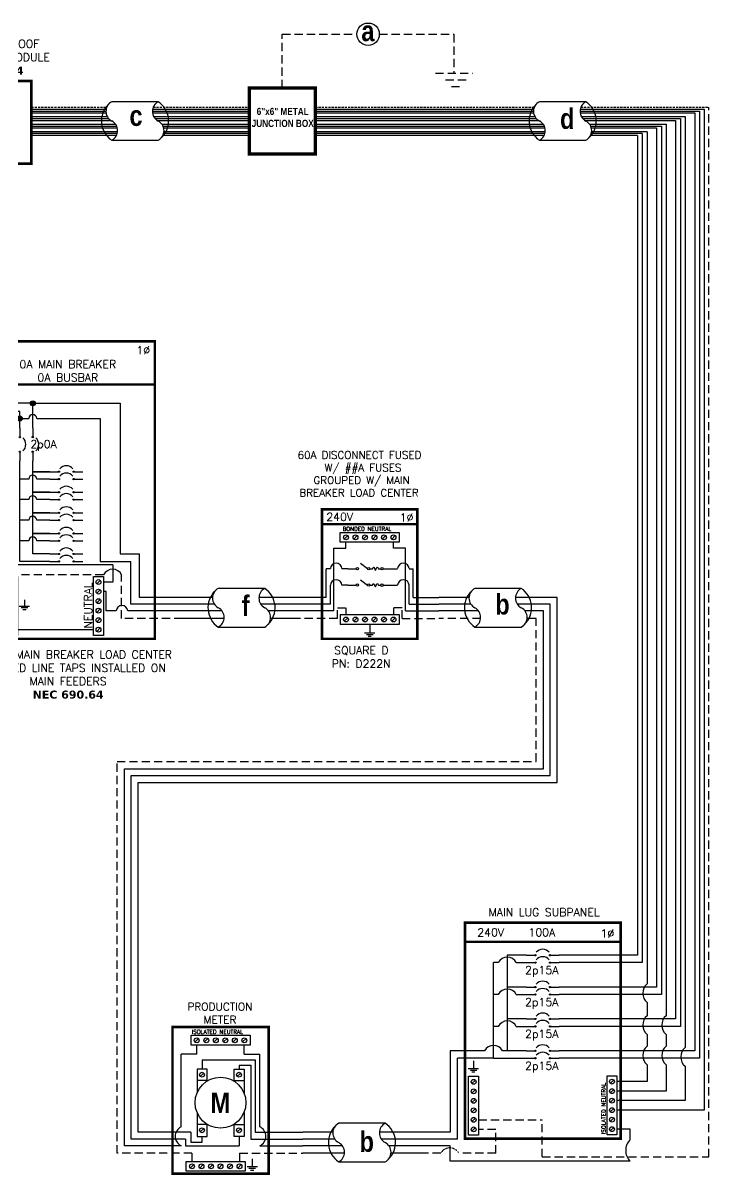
# Model space of a CAD drawing. Header units: feet. Extents: x 13742 to 14339, y 16036 to 16620.
# Drawn here: x 14025 to 14339, y 16094 to 16620 of the extents above; entities that cross this region are included whole.
import ezdxf

# ---------------------------------------------------------------- set-up
doc = ezdxf.new("R2010")
doc.units = ezdxf.units.FT
doc.header["$MEASUREMENT"] = 0
doc.linetypes.add('HIDDEN', pattern=[0.375, 0.25, -0.125])
for name, color, linetype in [('ONE LINE BLOCKS', 7, 'Continuous'), ('TABLES', 7, 'Continuous'), ('TEXT', 7, 'Continuous'), ('Z - TITLEBLOCK TXT', 7, 'Continuous')]:
    doc.layers.add(name, color=color, linetype=linetype)
doc.styles.add('ONE LINE TXT', font='techb___.ttf')
doc.styles.get("Standard").update_dxf_attribs({"font": 'simplex.shx'})

# ---------------------------------------------------------------- blocks, each defined once
blk = doc.blocks.new('M_MAIN DISCO')
at = {"color": 253, "linetype": 'Continuous'}
for p, q in [((-47.96, 3.45), (-47.96, 32.21)), ((-47.96, 32.21), (-42.47, 32.21)), ((-42.47, 32.21), (-42.47, 34.82)), ((-20.72, 32.21), (-20.72, 34.82)), ((-15.23, 32.21), (-20.72, 32.21)), ((-15.23, 3.45), (-15.23, 32.21)), ((-47.96, 3.45), (-63.19, 3.45)), ((-15.23, 3.45), (0, 3.45))]:
    blk.add_line(p, q, dxfattribs=at)
at = {"color": 7, "linetype": 'Continuous'}
for p, q in [((-51.46, 9.66), (-51.46, 22.77)), ((-49.6, 22.77), (-51.46, 22.77)), ((-41.69, 22.77), (-44.32, 22.77)), ((-21.5, 22.77), (-18.87, 22.77)), ((-13.59, 22.77), (-11.73, 22.77)), ((-11.73, 9.66), (-11.73, 22.77)), ((-51.46, 9.66), (-63.19, 9.66)), ((-11.73, 9.66), (0, 9.66))]:
    blk.add_line(p, q, dxfattribs=at)
at = {"color": 1, "linetype": 'Continuous'}
for p, q in [((-31.53, 22.77), (-30.29, 22.77)), ((-27.74, 22.77), (-26.5, 22.77)), ((-31.53, 15.24), (-30.29, 15.24)), ((-27.74, 15.24), (-26.5, 15.24))]:
    blk.add_line(p, q, dxfattribs=at)
at = {"color": 10, "linetype": 'Continuous'}
for p, q in [((-49.6, 6.49), (-49.6, 15.24)), ((-41.69, 15.24), (-44.32, 15.24)), ((-21.5, 15.24), (-18.87, 15.24)), ((-13.59, 6.49), (-13.59, 15.24)), ((-49.6, 6.49), (-63.19, 6.49)), ((-13.59, 6.49), (0, 6.49))]:
    blk.add_line(p, q, dxfattribs=at)
at = {"color": 7, "linetype": 'Continuous'}
for centre in [(-46.96, 22.62), (-16.23, 22.62)]:
    blk.add_arc(centre, 2.64, 3.2819, 176.7181, dxfattribs=at)
at = {"color": 10, "linetype": 'Continuous'}
for centre in [(-46.96, 15.08), (-16.23, 15.08)]:
    blk.add_arc(centre, 2.64, 3.2819, 176.7181, dxfattribs=at)
at = {"color": 1, "linetype": 'Continuous'}
for points in [[(-30.29, 22.77), (-29.92, 23.53), (-29.02, 22.01), (-28.19, 23.53), (-27.74, 22.77)], [(-30.29, 15.24), (-29.92, 16), (-29.02, 14.47), (-28.19, 16), (-27.74, 15.24)]]:
    blk.add_spline(points, degree=3, dxfattribs=at)
at = {"layer": 'ONE LINE BLOCKS', "lineweight": 50}
blk.add_line((-53.41, 43.1), (-9.8, 43.1), dxfattribs=at)
at = {"layer": 'ONE LINE BLOCKS', "lineweight": 50, "const_width": 1.19}
blk.add_lwpolyline([(-53.41, -9.3), (-53.41, 49.88), (-9.8, 49.88), (-9.8, -9.3)], close=True, dxfattribs=at)
at = {"layer": 'TEXT', "color": 92, "linetype": 'HIDDEN', "ltscale": 15}
for p, q in [((-46.38, 0), (-63.19, 0)), ((-46.38, 0), (-46.38, 4.94)), ((-46.38, 4.94), (-42.47, 4.94)), ((-42.47, 4.94), (-42.47, 1.8)), ((-16.81, 4.94), (-20.72, 4.94)), ((-20.72, 4.94), (-20.72, 1.8)), ((-16.81, 0), (-16.81, 4.94)), ((-16.81, 0), (0, 0))]:
    blk.add_line(p, q, dxfattribs=at)
at = {"layer": 'TEXT', "color": 92, "linetype": 'Continuous', "flags": 128}
for points in [[(-31.59, -3.07), (-31.6, -6.57)], [(-33.94, -6.57), (-29.25, -6.57)], [(-30.07, -7.44), (-33.13, -7.44)], [(-30.88, -8.3), (-32.31, -8.3)]]:
    blk.add_lwpolyline(points, dxfattribs=at)
at = {"layer": 'Z - TITLEBLOCK TXT', "color": 1, "linetype": 'Continuous'}
for p, q in [((-45.07, 34.82), (-45.07, 39.36)), ((-45.07, 39.36), (-18.12, 39.36)), ((-18.12, 39.36), (-18.12, 34.82)), ((-18.12, 34.82), (-45.07, 34.82)), ((-41.69, 22.77), (-37.77, 22.77)), ((-35.88, 25.22), (-32.61, 22.78)), ((-25.42, 22.77), (-21.5, 22.77)), ((-35.88, 17.69), (-32.61, 15.24)), ((-41.69, 15.24), (-37.77, 15.24)), ((-25.42, 15.23), (-21.5, 15.23)), ((-45.07, 1.8), (-18.12, 1.8)), ((-45.07, 1.8), (-45.07, -2.74)), ((-18.12, 1.8), (-18.12, -2.74)), ((-18.12, -2.74), (-45.07, -2.74))]:
    blk.add_line(p, q, dxfattribs=at)
at = {"layer": 'Z - TITLEBLOCK TXT', "color": 4, "linetype": 'Continuous'}
for p, q in [((-41.69, 37.87), (-43.26, 36.3)), ((-37.34, 37.87), (-38.91, 36.3)), ((-32.98, 37.87), (-34.56, 36.3)), ((-28.63, 37.87), (-30.21, 36.3)), ((-24.28, 37.87), (-25.86, 36.3)), ((-19.93, 37.87), (-21.51, 36.3)), ((-41.69, 0.32), (-43.26, -1.26)), ((-37.34, 0.32), (-38.91, -1.26)), ((-32.98, 0.32), (-34.56, -1.26)), ((-28.63, 0.32), (-30.21, -1.26)), ((-24.28, 0.32), (-25.86, -1.26)), ((-19.93, 0.32), (-21.51, -1.26))]:
    blk.add_line(p, q, dxfattribs=at)
for centre in [(-42.47, 37.09), (-38.12, 37.09), (-33.77, 37.09), (-29.42, 37.09), (-25.07, 37.09), (-20.72, 37.09), (-42.47, -0.47), (-38.12, -0.47), (-33.77, -0.47), (-29.42, -0.47), (-25.07, -0.47), (-20.72, -0.47)]:
    blk.add_circle(centre, 1.11, dxfattribs=at)
at = {"layer": 'Z - TITLEBLOCK TXT', "color": 1, "linetype": 'Continuous'}
for centre in [(-37.23, 22.77), (-32.07, 22.77), (-25.96, 22.77), (-37.23, 15.24), (-32.07, 15.24), (-25.96, 15.23)]:
    blk.add_circle(centre, 0.541, dxfattribs=at)
at = {"layer": 'TABLES', "color": 4, "linetype": 'Continuous'}
blk.add_text('BONDED NEUTRAL', height=1.8743, dxfattribs=at).set_placement((-43.99, 40.01))
at = {"layer": 'TEXT', "color": 1}
for s, width, gutter_width, heights, insert, char_height, attachment_point in [('\\A1;\\pi4.1167;60A DISCONNECT FUSED \\P\\pi16.454;W/ ##A FUSES\\P\\pi11.355;GROUPED W/ MAIN \\P\\pi4.9392;BREAKER LOAD CENTER', 71.8931, 92.23, [24.13], (-68.68, 76.43), 3.4544, 1), ('240V', 0.1481, 0.75, [0], (-45.35, 46.44), 3.658, 5), ('1∅', 0.1481, 0.75, [0], (-14.78, 46.14), 3.658, 5), ('\\A1;\\pi3.6942,t21.982;SQUARE D\\P\\pi2.5621,t20.85;PN: D222N', 35.0816, 28.88, [13.54], (-51.57, -12.71), 3.6576, 1)]:
    blk.add_mtext_dynamic_manual_height_columns(s, width=width, gutter_width=gutter_width, heights=heights, dxfattribs=dict(at, insert=insert, char_height=char_height, attachment_point=attachment_point))
blk = doc.blocks.new('*U3')
at = {"color": 7, "linetype": 'Continuous'}
for p, q in [((6.669, 2.433), (2.905, 2.433)), ((2.435, 1.711), (0, 1.711)), ((9.575, 1.711), (6.199, 1.711)), ((2.905, -0.69), (6.669, -0.69))]:
    blk.add_line(p, q, dxfattribs=at)
at = {"color": 10, "linetype": 'Continuous'}
for p, q in [((2.591, 1.149), (0, 1.149)), ((9.575, 1.149), (6.355, 1.149))]:
    blk.add_line(p, q, dxfattribs=at)
at = {"color": 253, "linetype": 'Continuous'}
for p, q in [((3.208, 0.611), (0, 0.611)), ((9.575, 0.611), (6.972, 0.611))]:
    blk.add_line(p, q, dxfattribs=at)
at = {"color": 7, "linetype": 'Continuous'}
for centre, start, end in [((3.942, 0.872), 133.97324, 236.42648), ((5.633, 0.872), 313.97324, 56.42648)]:
    blk.add_arc(centre, 1.874, start, end, dxfattribs=at)
at = {"layer": 'TEXT', "color": 92, "linetype": 'HIDDEN', "ltscale": 15}
for p, q in [((3.373, 0), (0, 0)), ((9.575, 0), (7.137, 0))]:
    blk.add_line(p, q, dxfattribs=at)
at = {"layer": 'Z - TITLEBLOCK TXT', "linetype": 'Continuous'}
for centre, start, end in [((3.315, 1.653), 117.66392, 242.33608), ((7.078, 1.653), 117.66392, 242.33608), ((2.496, 0.091), 297.66392, 62.33608), ((6.26, 0.091), 297.66392, 62.33608)]:
    blk.add_arc(centre, 0.882, start, end, dxfattribs=at)
blk = doc.blocks.new('*U9')
at = {"layer": 'ONE LINE BLOCKS', "linetype": 'Continuous'}
h = blk.add_hatch(color=1, dxfattribs=at)
h.dxf.hatch_style = 1
edge = h.paths.add_edge_path()
edge.add_arc((52.27, 90.51), 0.291, 0, 360)
h = blk.add_hatch(color=1, dxfattribs=at)
h.dxf.hatch_style = 1
edge = h.paths.add_edge_path()
edge.add_arc((58.94, 90.51), 0.291, 0, 360)
h = blk.add_hatch(color=1, dxfattribs=at)
h.dxf.hatch_style = 1
edge = h.paths.add_edge_path()
edge.add_arc((52.27, 87.13), 0.291, 0, 360)
h = blk.add_hatch(color=1, dxfattribs=at)
h.dxf.hatch_style = 1
edge = h.paths.add_edge_path()
edge.add_arc((58.94, 87.13), 0.291, 0, 360)
h = blk.add_hatch(color=1, dxfattribs=at)
h.dxf.hatch_style = 1
edge = h.paths.add_edge_path()
edge.add_arc((52.27, 75.95), 0.291, 0, 360)
h = blk.add_hatch(color=1, dxfattribs=at)
h.dxf.hatch_style = 1
edge = h.paths.add_edge_path()
edge.add_arc((58.94, 75.95), 0.291, 0, 360)
h = blk.add_hatch(color=1, dxfattribs=at)
h.dxf.hatch_style = 1
edge = h.paths.add_edge_path()
edge.add_arc((52.27, 72.57), 0.291, 0, 360)
h = blk.add_hatch(color=1, dxfattribs=at)
h.dxf.hatch_style = 1
edge = h.paths.add_edge_path()
edge.add_arc((58.94, 72.57), 0.291, 0, 360)
h = blk.add_hatch(color=1, dxfattribs=at)
h.dxf.hatch_style = 1
edge = h.paths.add_edge_path()
edge.add_arc((52.27, 61.39), 0.291, 0, 360)
h = blk.add_hatch(color=1, dxfattribs=at)
h.dxf.hatch_style = 1
edge = h.paths.add_edge_path()
edge.add_arc((52.27, 58.01), 0.291, 0, 360)
h = blk.add_hatch(color=1, dxfattribs=at)
h.dxf.hatch_style = 1
edge = h.paths.add_edge_path()
edge.add_arc((58.94, 61.39), 0.291, 0, 360)
h = blk.add_hatch(color=1, dxfattribs=at)
h.dxf.hatch_style = 1
edge = h.paths.add_edge_path()
edge.add_arc((58.94, 58.01), 0.291, 0, 360)
h = blk.add_hatch(color=1, dxfattribs=at)
h.dxf.hatch_style = 1
edge = h.paths.add_edge_path()
edge.add_arc((52.27, 46.83), 0.291, 0, 360)
h = blk.add_hatch(color=1, dxfattribs=at)
h.dxf.hatch_style = 1
edge = h.paths.add_edge_path()
edge.add_arc((52.27, 43.45), 0.291, 0, 360)
h = blk.add_hatch(color=1, dxfattribs=at)
h.dxf.hatch_style = 1
edge = h.paths.add_edge_path()
edge.add_arc((58.94, 46.83), 0.291, 0, 360)
h = blk.add_hatch(color=1, dxfattribs=at)
h.dxf.hatch_style = 1
edge = h.paths.add_edge_path()
edge.add_arc((58.94, 43.45), 0.291, 0, 360)
at = {"color": 7, "linetype": 'Continuous'}
for p, q in [((98.95, 105.41), (98.95, 90.51)), ((107.65, 105.41), (107.65, 75.95)), ((116.35, 105.41), (116.35, 61.39)), ((125.05, 105.41), (125.05, 46.83)), ((48.07, 90.51), (39.41, 90.51)), ((39.41, 90.51), (39.41, 75.95)), ((98.95, 90.51), (63.14, 90.51)), ((48.07, 75.95), (39.41, 75.95)), ((39.41, 75.95), (39.41, 61.39)), ((107.65, 75.95), (63.14, 75.95)), ((48.07, 61.39), (39.41, 61.39)), ((39.41, 61.39), (39.41, 46.83)), ((116.35, 61.39), (63.14, 61.39)), ((29, 46.83), (13.32, 46.83)), ((13.32, 46.83), (13.32, 9.66)), ((48.07, 46.83), (37.24, 46.83)), ((125.05, 46.83), (63.14, 46.83)), ((13.32, 9.66), (0, 9.66))]:
    blk.add_line(p, q, dxfattribs=at)
at = {"color": 10, "linetype": 'Continuous'}
for p, q in [((101.12, 105.41), (101.12, 87.13)), ((109.82, 105.41), (109.82, 72.57)), ((118.52, 105.41), (118.52, 58.01)), ((127.22, 105.41), (127.22, 43.45)), ((33.12, 72.57), (33.12, 87.13)), ((35.29, 87.13), (33.12, 87.13)), ((43.53, 87.13), (48.07, 87.13)), ((101.12, 87.13), (63.14, 87.13)), ((33.12, 58.01), (33.12, 72.57)), ((35.29, 72.57), (33.12, 72.57)), ((43.53, 72.57), (48.07, 72.57)), ((109.82, 72.57), (63.14, 72.57)), ((33.12, 43.45), (33.12, 58.01)), ((35.29, 58.01), (33.12, 58.01)), ((43.53, 58.01), (48.07, 58.01)), ((118.52, 58.01), (63.14, 58.01)), ((33.12, 43.45), (16.61, 43.45)), ((16.61, 6.49), (16.61, 43.45)), ((33.12, 43.45), (48.07, 43.45)), ((127.22, 43.45), (63.14, 43.45)), ((16.61, 6.49), (0, 6.49))]:
    blk.add_line(p, q, dxfattribs=at)
at = {"color": 253, "linetype": 'Continuous'}
for p, q in [((103.3, 105.41), (103.3, 77.44)), ((112, 105.41), (112, 62.88)), ((120.7, 105.41), (120.7, 48.32)), ((129.4, 105.41), (129.4, 19.72)), ((103.3, 68.88), (103.3, 62.88)), ((103.3, 54.32), (103.3, 48.99)), ((112, 54.32), (112, 48.99)), ((103.3, 40.44), (103.3, 32.77)), ((112, 40.44), (112, 28.42)), ((120.7, 39.76), (120.7, 24.07)), ((103.3, 32.77), (89.53, 32.77)), ((112, 28.42), (89.53, 28.42)), ((120.7, 24.07), (89.53, 24.07)), ((129.4, 19.72), (89.53, 19.72)), ((95.54, 11.02), (89.53, 11.02)), ((95.54, 6.2), (95.54, 11.02)), ((13.32, 3.45), (0, 3.45)), ((13.32, -3.56), (13.32, 3.45)), ((95.54, -3.56), (13.32, -3.56))]:
    blk.add_line(p, q, dxfattribs=at)
at = {"color": 10, "linetype": 'Continuous'}
for centre in [(39.41, 84.97), (39.41, 70.41), (39.41, 55.85)]:
    blk.add_arc(centre, 4.65, 27.6639, 152.3361, dxfattribs=at)
at = {"color": 253, "linetype": 'Continuous'}
for centre, radius, start, end in [((106.88, 73.16), 5.58, 129.9215, 230.0785), ((106.88, 58.6), 5.58, 129.9215, 230.0785), ((115.58, 58.6), 5.58, 129.9215, 230.0785), ((106.88, 44.71), 5.58, 129.9215, 230.0785), ((115.58, 44.71), 5.58, 129.9215, 230.0785), ((124.28, 44.04), 5.58, 129.9215, 230.0785), ((100.4, 1.32), 6.89, 134.9307, 225.0693)]:
    blk.add_arc(centre, radius, start, end, dxfattribs=at)
at = {"color": 7, "linetype": 'Continuous'}
blk.add_arc((33.12, 44.67), 4.65, 27.6639, 152.3361, dxfattribs=at)
at = {"layer": 'ONE LINE BLOCKS', "lineweight": 50}
blk.add_line((20.02, 96.71), (91.19, 96.71), dxfattribs=at)
at = {"layer": 'ONE LINE BLOCKS', "lineweight": 50, "const_width": 1.19}
blk.add_lwpolyline([(20.02, 6.67), (20.02, 105.41), (91.19, 105.41), (91.19, 6.67)], close=True, dxfattribs=at)
at = {"layer": 'TEXT', "color": 92, "linetype": 'HIDDEN', "ltscale": 15}
for p, q in [((131.57, -1.65), (131.57, 105.41)), ((26.29, 15.3), (55.38, 15.3)), ((34.13, 10.94), (26.29, 10.94)), ((34.13, 0), (34.13, 10.94)), ((55.38, -1.65), (55.38, 15.3)), ((9.01, 0), (0, 0)), ((34.13, 0), (17.25, 0)), ((55.38, -1.65), (131.57, -1.65))]:
    blk.add_line(p, q, dxfattribs=at)
at = {"layer": 'TEXT', "color": 92, "linetype": 'HIDDEN', "flags": 128}
for points in [[(23.92, 42.29), (23.92, 38.79)], [(21.58, 38.79), (26.26, 38.79)], [(25.45, 37.92), (22.39, 37.92)], [(24.64, 37.05), (23.2, 37.05)]]:
    blk.add_lwpolyline(points, dxfattribs=at)
at = {"layer": 'TEXT', "color": 92, "linetype": 'HIDDEN', "ltscale": 0.3}
blk.add_arc((13.13, -2.16), 4.65, 27.6639, 152.3361, dxfattribs=at)
at = {"layer": 'Z - TITLEBLOCK TXT', "color": 1, "linetype": 'Continuous'}
for p, q in [((21.75, 8.35), (21.75, 35.29)), ((21.75, 35.29), (26.29, 35.29)), ((26.29, 35.29), (26.29, 8.35)), ((84.99, 8.42), (84.99, 35.37)), ((84.99, 35.37), (89.53, 35.37)), ((89.53, 35.37), (89.53, 8.42)), ((26.29, 8.35), (21.75, 8.35)), ((89.53, 8.42), (84.99, 8.42))]:
    blk.add_line(p, q, dxfattribs=at)
at = {"layer": 'Z - TITLEBLOCK TXT', "color": 4, "linetype": 'Continuous'}
for p, q in [((24.81, 33.48), (23.24, 31.91)), ((88.04, 33.56), (86.47, 31.98)), ((24.81, 29.13), (23.24, 27.56)), ((88.04, 29.2), (86.47, 27.63)), ((24.81, 24.78), (23.24, 23.21)), ((88.04, 24.85), (86.47, 23.28)), ((24.81, 20.43), (23.24, 18.86)), ((24.81, 16.08), (23.24, 14.51)), ((88.04, 20.5), (86.47, 18.93)), ((88.04, 16.15), (86.47, 14.58)), ((24.81, 11.73), (23.24, 10.16)), ((88.04, 11.8), (86.47, 10.23))]:
    blk.add_line(p, q, dxfattribs=at)
at = {"layer": 'Z - TITLEBLOCK TXT', "color": 1, "linetype": 'Continuous', "flags": 128}
for points in [[(48.07, 90.51), (52.27, 90.51)], [(48.07, 90.51), (52.27, 90.51)], [(58.94, 90.51), (63.14, 90.51)], [(48.07, 87.13), (52.27, 87.13)], [(48.07, 87.13), (52.27, 87.13)], [(58.94, 87.13), (63.14, 87.13)], [(48.07, 75.95), (52.27, 75.95)], [(48.07, 75.95), (52.27, 75.95)], [(58.94, 75.95), (63.14, 75.95)], [(48.07, 72.57), (52.27, 72.57)], [(48.07, 72.57), (52.27, 72.57)], [(58.94, 72.57), (63.14, 72.57)], [(48.07, 61.39), (52.27, 61.39)], [(48.07, 61.39), (52.27, 61.39)], [(48.07, 58.01), (52.27, 58.01)], [(48.07, 58.01), (52.27, 58.01)], [(58.94, 61.39), (63.14, 61.39)], [(58.94, 58.01), (63.14, 58.01)], [(48.07, 46.83), (52.27, 46.83)], [(48.07, 46.83), (52.27, 46.83)], [(48.07, 43.45), (52.27, 43.45)], [(48.07, 43.45), (52.27, 43.45)], [(58.94, 46.83), (63.14, 46.83)], [(58.94, 43.45), (63.14, 43.45)]]:
    blk.add_lwpolyline(points, dxfattribs=at)
at = {"layer": 'Z - TITLEBLOCK TXT', "color": 1, "linetype": 'Continuous'}
for centre in [(52.27, 90.51), (58.94, 90.51), (52.27, 87.13), (58.94, 87.13), (52.27, 75.95), (58.94, 75.95), (52.27, 72.57), (58.94, 72.57), (52.27, 61.39), (52.27, 58.01), (58.94, 61.39), (58.94, 58.01), (52.27, 46.83), (52.27, 43.45), (58.94, 46.83), (58.94, 43.45)]:
    blk.add_circle(centre, 0.291, dxfattribs=at)
at = {"layer": 'Z - TITLEBLOCK TXT', "color": 4, "linetype": 'Continuous'}
for centre in [(24.02, 32.7), (87.26, 32.77), (24.02, 28.35), (87.26, 28.42), (24.02, 24), (87.26, 24.07), (24.02, 19.65), (24.02, 15.3), (87.26, 19.72), (87.26, 15.37), (24.02, 10.94), (87.26, 11.02)]:
    blk.add_circle(centre, 1.11, dxfattribs=at)
at = {"layer": 'Z - TITLEBLOCK TXT', "color": 1, "linetype": 'Continuous'}
for centre in [(55.6, 89.31), (55.6, 85.93), (55.6, 74.75), (55.6, 71.37), (55.6, 60.19), (55.6, 56.81), (55.6, 45.63), (55.6, 42.25)]:
    blk.add_arc(centre, 3.93, 40.3392, 139.6608, dxfattribs=at)
at = {"layer": 'TABLES', "color": 1, "linetype": 'Continuous'}
for p in [(47.57, 81.89), (47.54, 67.29), (47.57, 52.77), (47.57, 38.21)]:
    blk.add_text('2p15A', height=3.658, dxfattribs=at).set_placement(p)
at = {"layer": 'TABLES', "color": 4, "linetype": 'Continuous'}
blk.add_text('ISOLATED NEUTRAL', height=1.8743, rotation=90, dxfattribs=at).set_placement((84.33, 8.78))
at = {"layer": 'TEXT', "color": 1, "attachment_point": 5}
for s, width, gutter_width, insert, char_height in [('MAIN LUG SUBPANEL ', 62.3984, 7.17, (56.24, 110.15), 3.6576), ('240V', 0.1481, 0.75, (31.81, 100.96), 3.658), ('100A', 0.1481, 0.75, (55.19, 100.96), 3.658), ('1∅', 0.1481, 0.75, (85.17, 100.45), 3.658)]:
    blk.add_mtext_dynamic_manual_height_columns(s, width=width, gutter_width=gutter_width, heights=[0], dxfattribs=dict(at, insert=insert, char_height=char_height))
blk = doc.blocks.new('*U8')
at = {"layer": 'ONE LINE BLOCKS', "linetype": 'Continuous'}
h = blk.add_hatch(color=254, dxfattribs=at)
h.dxf.hatch_style = 1
edge = h.paths.add_edge_path()
edge.add_arc((-68.38, 98.34), 1.11, 0, 360)
h = blk.add_hatch(color=254, dxfattribs=at)
h.dxf.hatch_style = 1
edge = h.paths.add_edge_path()
edge.add_arc((-74.3, 91.39), 1.11, 0, 360)
h = blk.add_hatch(color=1, dxfattribs=at)
h.dxf.hatch_style = 1
edge = h.paths.add_edge_path()
edge.add_arc((-74.3, 82.89), 0.291, 0, 360)
h = blk.add_hatch(color=1, dxfattribs=at)
h.dxf.hatch_style = 1
edge = h.paths.add_edge_path()
edge.add_arc((-68.38, 82.89), 0.291, 0, 360)
h = blk.add_hatch(color=1, dxfattribs=at)
h.dxf.hatch_style = 1
edge = h.paths.add_edge_path()
edge.add_arc((-74.3, 76.21), 0.291, 0, 360)
h = blk.add_hatch(color=1, dxfattribs=at)
h.dxf.hatch_style = 1
edge = h.paths.add_edge_path()
edge.add_arc((-68.38, 76.21), 0.291, 0, 360)
h = blk.add_hatch(color=1, dxfattribs=at)
h.dxf.hatch_style = 1
edge = h.paths.add_edge_path()
edge.add_arc((-56.39, 67.09), 0.291, 0, 360)
h = blk.add_hatch(color=1, dxfattribs=at)
h.dxf.hatch_style = 1
edge = h.paths.add_edge_path()
edge.add_arc((-56.39, 63.72), 0.291, 0, 360)
h = blk.add_hatch(color=1, dxfattribs=at)
h.dxf.hatch_style = 1
edge = h.paths.add_edge_path()
edge.add_arc((-49.72, 67.09), 0.291, 0, 360)
h = blk.add_hatch(color=1, dxfattribs=at)
h.dxf.hatch_style = 1
edge = h.paths.add_edge_path()
edge.add_arc((-49.72, 63.72), 0.291, 0, 360)
h = blk.add_hatch(color=1, dxfattribs=at)
h.dxf.hatch_style = 1
edge = h.paths.add_edge_path()
edge.add_arc((-56.39, 57.69), 0.291, 0, 360)
h = blk.add_hatch(color=1, dxfattribs=at)
h.dxf.hatch_style = 1
edge = h.paths.add_edge_path()
edge.add_arc((-49.72, 57.69), 0.291, 0, 360)
h = blk.add_hatch(color=1, dxfattribs=at)
h.dxf.hatch_style = 1
edge = h.paths.add_edge_path()
edge.add_arc((-56.39, 54.31), 0.291, 0, 360)
h = blk.add_hatch(color=1, dxfattribs=at)
h.dxf.hatch_style = 1
edge = h.paths.add_edge_path()
edge.add_arc((-49.72, 54.31), 0.291, 0, 360)
h = blk.add_hatch(color=1, dxfattribs=at)
h.dxf.hatch_style = 1
edge = h.paths.add_edge_path()
edge.add_arc((-56.39, 48.29), 0.291, 0, 360)
h = blk.add_hatch(color=1, dxfattribs=at)
h.dxf.hatch_style = 1
edge = h.paths.add_edge_path()
edge.add_arc((-49.72, 48.29), 0.291, 0, 360)
h = blk.add_hatch(color=1, dxfattribs=at)
h.dxf.hatch_style = 1
edge = h.paths.add_edge_path()
edge.add_arc((-56.39, 44.91), 0.291, 0, 360)
h = blk.add_hatch(color=1, dxfattribs=at)
h.dxf.hatch_style = 1
edge = h.paths.add_edge_path()
edge.add_arc((-49.72, 44.91), 0.291, 0, 360)
h = blk.add_hatch(color=1, dxfattribs=at)
h.dxf.hatch_style = 1
edge = h.paths.add_edge_path()
edge.add_arc((-56.39, 38.89), 0.291, 0, 360)
h = blk.add_hatch(color=1, dxfattribs=at)
h.dxf.hatch_style = 1
edge = h.paths.add_edge_path()
edge.add_arc((-49.72, 38.89), 0.291, 0, 360)
h = blk.add_hatch(color=1, dxfattribs=at)
h.dxf.hatch_style = 1
edge = h.paths.add_edge_path()
edge.add_arc((-56.39, 35.51), 0.291, 0, 360)
h = blk.add_hatch(color=1, dxfattribs=at)
h.dxf.hatch_style = 1
edge = h.paths.add_edge_path()
edge.add_arc((-49.72, 35.51), 0.291, 0, 360)
h = blk.add_hatch(color=1, dxfattribs=at)
h.dxf.hatch_style = 1
edge = h.paths.add_edge_path()
edge.add_arc((-56.39, 29.48), 0.291, 0, 360)
h = blk.add_hatch(color=1, dxfattribs=at)
h.dxf.hatch_style = 1
edge = h.paths.add_edge_path()
edge.add_arc((-56.39, 26.1), 0.291, 0, 360)
h = blk.add_hatch(color=1, dxfattribs=at)
h.dxf.hatch_style = 1
edge = h.paths.add_edge_path()
edge.add_arc((-49.72, 29.48), 0.291, 0, 360)
h = blk.add_hatch(color=1, dxfattribs=at)
h.dxf.hatch_style = 1
edge = h.paths.add_edge_path()
edge.add_arc((-49.72, 26.1), 0.291, 0, 360)
at = {"color": 155, "true_color": 0x647190}
blk.add_line((-93.51, 126.59), (-12.6, 126.59), dxfattribs=at)
at = {"color": 7, "linetype": 'Continuous'}
for p, q in [((-19.55, 9.66), (-19.55, 29.48)), ((0, 9.66), (-19.55, 9.66))]:
    blk.add_line(p, q, dxfattribs=at)
at = {"color": 10, "linetype": 'Continuous'}
for p, q in [((-23.58, 6.49), (-23.58, 26.1)), ((-19.54, 26.1), (-19.54, 26.1)), ((0, 6.49), (-23.58, 6.49))]:
    blk.add_line(p, q, dxfattribs=at)
at = {"color": 253, "linetype": 'Continuous'}
for p, q in [((-34.9, 12.29), (-36.07, 12.29)), ((-34.9, 3.45), (-34.9, 12.29)), ((-30.25, 3.45), (-34.9, 3.45)), ((0, 3.45), (-24.98, 3.45))]:
    blk.add_line(p, q, dxfattribs=at)
at = {"color": 7, "linetype": 'Continuous'}
blk.add_circle((-119.49, -15.26), 5.11, dxfattribs=at)
at = {"color": 253, "linetype": 'Continuous'}
blk.add_arc((-27.62, 3.3), 2.64, 3.2819, 176.7181, dxfattribs=at)
at = {"layer": 'ONE LINE BLOCKS', "lineweight": 50}
blk.add_line((-93.51, 106.95), (-12.6, 106.95), dxfattribs=at)
at = {"layer": 'ONE LINE BLOCKS', "lineweight": 50, "const_width": 1.19}
for points in [[(-116.27, 134.89), (-116.27, 151.79), (-97.41, 151.79), (-97.41, 134.89)], [(-93.51, -9.3), (-93.51, 126.59), (-12.6, 126.59), (-12.6, -9.3)]]:
    blk.add_lwpolyline(points, close=True, dxfattribs=at)
at = {"layer": 'TEXT', "color": 92, "linetype": 'HIDDEN', "ltscale": 15}
for p, q in [((-36.07, 20.02), (-86.54, 20.02)), ((-86.54, 20.02), (-86.54, 16.57)), ((-86.54, 16.57), (-79.95, 16.57)), ((-27.75, 0), (-27.75, 20.02)), ((0, 0), (-27.75, 0)), ((-79.95, -0.83), (-119.49, -0.83)), ((-119.49, -0.83), (-119.49, -10.15)), ((-119.49, -20.38), (-119.49, -32.73))]:
    blk.add_line(p, q, dxfattribs=at)
at = {"layer": 'TEXT', "color": 92, "linetype": 'Continuous', "ltscale": 15}
blk.add_line((-40.61, -5.18), (-75.41, -5.18), dxfattribs=at)
at = {"layer": 'TEXT', "color": 92, "linetype": 'Continuous', "flags": 128}
for points in [[(-74.53, 5.69), (-69.85, 5.69)], [(-72.19, 8.54), (-72.19, 5.69)], [(-70.66, 4.83), (-73.72, 4.83)], [(-71.47, 3.96), (-72.91, 3.96)]]:
    blk.add_lwpolyline(points, dxfattribs=at)
at = {"layer": 'TEXT', "color": 92, "linetype": 'Continuous', "ltscale": 4, "flags": 128}
for points in [[(-127.97, -32.73), (-111.01, -32.73)], [(-113.95, -35.88), (-125.03, -35.88)], [(-116.88, -39.02), (-122.09, -39.02)]]:
    blk.add_lwpolyline(points, dxfattribs=at)
at = {"layer": 'TEXT', "linetype": 'Continuous'}
blk.add_circle((-106.84, 143.34), 7.15, dxfattribs=at)
at = {"layer": 'TEXT', "color": 92, "linetype": 'Continuous', "ltscale": 0.3}
blk.add_arc((-31.87, 17.86), 4.65, 27.6639, 152.3361, dxfattribs=at)
at = {"layer": 'Z - TITLEBLOCK TXT', "color": 253, "linetype": 'Continuous'}
for p, q in [((-113.33, 90.2), (-113.33, 134.89)), ((-79.78, 90.2), (-113.33, 90.2)), ((-79.78, 24.52), (-79.78, 90.2)), ((-31.78, 24.52), (-79.78, 24.52)), ((-31.78, 24.52), (-31.78, 16.64)), ((-31.78, 16.64), (-36.07, 16.64))]:
    blk.add_line(p, q, dxfattribs=at)
at = {"layer": 'Z - TITLEBLOCK TXT', "color": 10, "linetype": 'Continuous'}
for p, q in [((-106.84, 94.51), (-106.84, 134.89)), ((-74.3, 94.51), (-106.84, 94.51)), ((-74.3, 87.09), (-74.3, 94.51)), ((-73.19, 91.39), (-70.25, 91.39)), ((-66.51, 91.39), (-37.57, 91.39)), ((-37.57, 91.39), (-37.57, 26.1)), ((-74.3, 26.1), (-74.3, 72.02)), ((-70.25, 63.72), (-74.3, 63.72)), ((-60.59, 63.72), (-66.51, 63.72)), ((-70.25, 54.31), (-74.3, 54.31)), ((-60.59, 54.31), (-66.51, 54.31)), ((-70.25, 44.91), (-74.3, 44.91)), ((-60.59, 44.91), (-66.51, 44.91)), ((-70.25, 35.51), (-74.3, 35.51)), ((-60.59, 35.51), (-66.51, 35.51)), ((-60.59, 26.1), (-74.3, 26.1)), ((-37.57, 26.1), (-23.58, 26.1))]:
    blk.add_line(p, q, dxfattribs=at)
at = {"layer": 'Z - TITLEBLOCK TXT', "color": 7, "linetype": 'Continuous'}
for p, q in [((-100.35, 98.34), (-100.35, 134.89)), ((-68.38, 98.34), (-100.35, 98.34)), ((-68.38, 87.09), (-68.38, 98.34)), ((-67.27, 98.34), (-28.47, 98.34)), ((-28.47, 98.34), (-28.47, 29.48)), ((-68.38, 57.69), (-68.38, 72.02)), ((-68.38, 67.09), (-60.59, 67.09)), ((-60.59, 67.09), (-68.38, 67.09)), ((-68.38, 48.29), (-68.38, 57.69)), ((-68.38, 57.69), (-60.59, 57.69)), ((-60.59, 57.69), (-68.38, 57.69)), ((-68.38, 38.89), (-68.38, 48.29)), ((-68.38, 48.29), (-60.59, 48.29)), ((-60.59, 48.29), (-68.38, 48.29)), ((-68.38, 29.48), (-68.38, 38.89)), ((-68.38, 38.89), (-60.59, 38.89)), ((-60.59, 38.89), (-68.38, 38.89)), ((-60.59, 29.48), (-68.38, 29.48)), ((-28.47, 29.48), (-19.55, 29.48))]:
    blk.add_line(p, q, dxfattribs=at)
at = {"layer": 'Z - TITLEBLOCK TXT', "color": 1, "linetype": 'Continuous'}
for p, q in [((-79.95, -7.78), (-79.95, 19.17)), ((-79.95, 19.17), (-75.41, 19.17)), ((-75.41, 19.17), (-75.41, -7.78)), ((-40.61, -7.71), (-40.61, 19.24)), ((-40.61, 19.24), (-36.07, 19.24)), ((-36.07, 19.24), (-36.07, -7.71)), ((-75.41, -7.78), (-79.95, -7.78)), ((-36.07, -7.71), (-40.61, -7.71))]:
    blk.add_line(p, q, dxfattribs=at)
at = {"layer": 'Z - TITLEBLOCK TXT', "color": 4, "linetype": 'Continuous'}
for p, q in [((-76.9, 17.35), (-78.47, 15.78)), ((-37.55, 17.43), (-39.13, 15.85)), ((-76.9, 13), (-78.47, 11.43)), ((-37.55, 13.08), (-39.13, 11.5)), ((-76.9, 8.65), (-78.47, 7.08)), ((-37.55, 8.73), (-39.13, 7.15)), ((-76.9, 4.3), (-78.47, 2.73)), ((-37.55, 4.38), (-39.13, 2.8)), ((-37.55, 0.03), (-39.13, -1.55)), ((-76.9, -0.05), (-78.47, -1.62)), ((-76.9, -4.4), (-78.47, -5.97)), ((-37.55, -4.33), (-39.13, -5.9))]:
    blk.add_line(p, q, dxfattribs=at)
at = {"layer": 'Z - TITLEBLOCK TXT', "color": 1, "linetype": 'Continuous', "flags": 128}
for points in [[(-74.3, 87.09), (-74.3, 82.89)], [(-74.3, 87.09), (-74.3, 82.89)], [(-68.38, 87.09), (-68.38, 82.89)], [(-68.38, 87.09), (-68.38, 82.89)], [(-74.3, 76.21), (-74.3, 72.02)], [(-68.38, 76.21), (-68.38, 72.02)], [(-60.59, 67.09), (-56.39, 67.09)], [(-60.59, 67.09), (-56.39, 67.09)], [(-60.59, 63.72), (-56.39, 63.72)], [(-60.59, 63.72), (-56.39, 63.72)], [(-49.72, 67.09), (-45.52, 67.09)], [(-49.72, 63.72), (-45.52, 63.72)], [(-60.59, 57.69), (-56.39, 57.69)], [(-60.59, 57.69), (-56.39, 57.69)], [(-60.59, 54.31), (-56.39, 54.31)], [(-60.59, 54.31), (-56.39, 54.31)], [(-49.72, 57.69), (-45.52, 57.69)], [(-49.72, 54.31), (-45.52, 54.31)], [(-60.59, 48.29), (-56.39, 48.29)], [(-60.59, 48.29), (-56.39, 48.29)], [(-49.72, 48.29), (-45.52, 48.29)], [(-60.59, 44.91), (-56.39, 44.91)], [(-60.59, 44.91), (-56.39, 44.91)], [(-49.72, 44.91), (-45.52, 44.91)], [(-60.59, 38.89), (-56.39, 38.89)], [(-60.59, 38.89), (-56.39, 38.89)], [(-49.72, 38.89), (-45.52, 38.89)], [(-60.59, 35.51), (-56.39, 35.51)], [(-60.59, 35.51), (-56.39, 35.51)], [(-49.72, 35.51), (-45.52, 35.51)], [(-60.59, 29.48), (-56.39, 29.48)], [(-60.59, 29.48), (-56.39, 29.48)], [(-49.72, 29.48), (-45.52, 29.48)], [(-60.59, 26.1), (-56.39, 26.1)], [(-60.59, 26.1), (-56.39, 26.1)], [(-49.72, 26.1), (-45.52, 26.1)]]:
    blk.add_lwpolyline(points, dxfattribs=at)
at = {"layer": 'Z - TITLEBLOCK TXT', "color": 7, "linetype": 'Continuous'}
for centre in [(-68.38, 98.34), (-68.38, 98.34), (-74.3, 91.39)]:
    blk.add_circle(centre, 1.11, dxfattribs=at)
at = {"layer": 'Z - TITLEBLOCK TXT', "color": 1, "linetype": 'Continuous'}
for centre in [(-74.3, 82.89), (-68.38, 82.89), (-74.3, 76.21), (-68.38, 76.21), (-56.39, 67.09), (-56.39, 63.72), (-49.72, 67.09), (-49.72, 63.72), (-56.39, 57.69), (-49.72, 57.69), (-56.39, 54.31), (-49.72, 54.31), (-56.39, 48.29), (-49.72, 48.29), (-56.39, 44.91), (-49.72, 44.91), (-56.39, 38.89), (-49.72, 38.89), (-56.39, 35.51), (-49.72, 35.51), (-56.39, 29.48), (-56.39, 26.1), (-49.72, 29.48), (-49.72, 26.1)]:
    blk.add_circle(centre, 0.291, dxfattribs=at)
at = {"layer": 'Z - TITLEBLOCK TXT', "color": 4, "linetype": 'Continuous'}
for centre in [(-77.68, 16.57), (-38.34, 16.64), (-77.68, 12.22), (-38.34, 12.29), (-77.68, 7.87), (-38.34, 7.94), (-77.68, 3.52), (-77.68, -0.83), (-38.34, 3.59), (-38.34, -0.76), (-77.68, -5.18), (-38.34, -5.11)]:
    blk.add_circle(centre, 1.11, dxfattribs=at)
at = {"layer": 'Z - TITLEBLOCK TXT', "color": 10, "linetype": 'Continuous'}
for centre in [(-68.38, 91.28), (-68.38, 63.61), (-68.38, 54.21), (-68.38, 44.8), (-68.38, 35.4)]:
    blk.add_arc(centre, 1.87, 3.2937, 176.7063, dxfattribs=at)
at = {"layer": 'Z - TITLEBLOCK TXT', "color": 1, "linetype": 'Continuous'}
for centre, start, end in [((-75.49, 79.55), 310.3392, 49.6608), ((-69.57, 79.55), 310.3392, 49.6608), ((-53.05, 65.9), 40.3392, 139.6608), ((-53.05, 62.52), 40.3392, 139.6608), ((-53.05, 56.5), 40.3392, 139.6608), ((-53.05, 53.12), 40.3392, 139.6608), ((-53.05, 47.1), 40.3392, 139.6608), ((-53.05, 43.72), 40.3392, 139.6608), ((-53.05, 37.69), 40.3392, 139.6608), ((-53.05, 34.31), 40.3392, 139.6608), ((-53.05, 28.29), 40.3392, 139.6608), ((-53.05, 24.91), 40.3392, 139.6608)]:
    blk.add_arc(centre, 3.93, start, end, dxfattribs=at)
at = {"layer": 'TABLES', "color": 1, "linetype": 'Continuous'}
blk.add_text('NEUTRAL', height=3.658, rotation=90, dxfattribs=at).set_placement((-41.27, -4.66))
at = {"layer": 'TEXT', "color": 1, "attachment_point": 5}
for s, width, gutter_width, heights, insert, char_height in [('EXISTING\\P120/240V UTILITY METER', 0.0523, 7.17, [0], (-131.55, 143.68), 3.5433), ('240V', 0.1481, 0.75, [0], (-84.98, 122.54), 3.658), ('1∅', 0.1481, 0.75, [0], (-17.91, 122.54), 3.658), ('0A MAIN BREAKER\\P0A BUSBAR', 72.4998, 0.75, [0], (-52.35, 113.14), 3.6576), ('2p0A', 0.1481, 0.75, [0], (-63.46, 79.11), 3.658), ('EXISTING MAIN BREAKER LOAD CENTER INSULATED LINE TAPS INSTALLED ON MAIN FEEDERS\\P{\\fVerdana|b1|i0|c0|p34;NEC 690.64}', 98.9176, 7.17, [106.42], (-52.23, -25.66), 3.6576)]:
    blk.add_mtext_dynamic_manual_height_columns(s, width=width, gutter_width=gutter_width, heights=heights, dxfattribs=dict(at, insert=insert, char_height=char_height))
at = {"layer": 'Z - TITLEBLOCK TXT', "color": 253, "linetype": 'Continuous', "style": 'ONE LINE TXT'}
blk.add_text('M', height=9.38, dxfattribs=at).set_placement((-111.4, 138.62))
at = {"layer": 'Z - TITLEBLOCK TXT', "color": 1, "linetype": 'Continuous', "insert": (-122.68, -9.21), "char_height": 9.3833, "attachment_point": 1, "style": 'ONE LINE TXT'}
blk.add_mtext_dynamic_manual_height_columns('{\\W1;\\C256;a}', width=0.1385, gutter_width=2.13, heights=[0], dxfattribs=at)

msp = doc.modelspace()

# ---------------------------------------------------------------- linework, layer by layer
at = {"color": 253, "linetype": 'Continuous'}
for p, q in [((14029.32, 16580.61), (14063.46, 16580.61)), ((14084.7, 16580.61), (14128.91, 16580.61)), ((14159.01, 16580.61), (14258.9, 16580.61)), ((14280.14, 16580.61), (14336.78, 16580.61)), ((14336.78, 16580.61), (14336.78, 16208.89)), ((14029.32, 16577.17), (14063.98, 16577.17)), ((14085.23, 16577.17), (14128.91, 16577.17)), ((14159.01, 16577.17), (14259.43, 16577.17)), ((14280.67, 16577.17), (14328.08, 16577.17)), ((14328.08, 16577.17), (14328.08, 16208.89)), ((14029.32, 16573.72), (14067.72, 16573.72)), ((14068.66, 16570.28), (14029.32, 16570.28)), ((14088.96, 16573.72), (14128.91, 16573.72)), ((14128.91, 16570.28), (14089.9, 16570.28)), ((14159.01, 16573.72), (14263.16, 16573.72)), ((14264.1, 16570.28), (14159.01, 16570.28)), ((14284.4, 16573.72), (14319.38, 16573.72)), ((14310.68, 16570.28), (14285.34, 16570.28)), ((14310.68, 16570.28), (14310.68, 16208.89)), ((14319.38, 16573.72), (14319.38, 16208.89)), ((14233.64, 16351.31), (14215.53, 16351.31)), ((14263.36, 16351.31), (14254.89, 16351.31)), ((14263.36, 16279.13), (14263.36, 16351.31)), ((14071.92, 16279.13), (14263.36, 16279.13)), ((14071.92, 16106.93), (14071.92, 16279.13)), ((14104.86, 16148.77), (14097.8, 16148.77)), ((14097.8, 16115.54), (14097.8, 16148.77)), ((14104.86, 16148.77), (14104.86, 16152.86)), ((14126.61, 16148.77), (14126.61, 16152.86)), ((14126.61, 16148.77), (14133.67, 16148.77)), ((14133.67, 16115.54), (14133.67, 16148.77)), ((14097.8, 16106.93), (14071.92, 16106.93)), ((14133.67, 16106.93), (14153.34, 16106.93))]:
    msp.add_line(p, q, dxfattribs=at)
at = {"color": 7, "linetype": 'Continuous'}
for p, q in [((14087.26, 16584), (14066.02, 16584)), ((14282.7, 16584), (14261.46, 16584)), ((14323.73, 16575.45), (14323.73, 16208.89)), ((14332.43, 16578.89), (14332.43, 16208.89)), ((14315.03, 16572), (14315.03, 16208.89)), ((14066.02, 16566.37), (14087.26, 16566.37)), ((14261.46, 16566.37), (14282.7, 16566.37)), ((14306.33, 16568.56), (14306.33, 16208.89)), ((14253.18, 16361.6), (14231.93, 16361.6)), ((14229.28, 16357.53), (14215.53, 16357.53)), ((14269.58, 16357.53), (14250.52, 16357.53)), ((14269.58, 16272.92), (14269.58, 16357.53)), ((14231.93, 16343.97), (14253.18, 16343.97)), ((14078.13, 16272.92), (14269.58, 16272.92)), ((14078.13, 16113.14), (14078.13, 16272.92)), ((14107.28, 16146.17), (14107.28, 16141.98)), ((14107.28, 16146.17), (14131.61, 16146.17)), ((14131.61, 16146.17), (14131.61, 16113.14)), ((14102.09, 16113.14), (14078.13, 16113.14)), ((14102.09, 16113.14), (14102.09, 16108.55)), ((14131.61, 16113.14), (14153.34, 16113.14)), ((14102.09, 16108.55), (14107.28, 16108.55)), ((14107.28, 16108.55), (14107.28, 16111.21))]:
    msp.add_line(p, q, dxfattribs=at)
at = {"color": 10, "linetype": 'Continuous'}
for p, q in [((14029.32, 16579.75), (14063.35, 16579.75)), ((14029.32, 16576.31), (14064.59, 16576.31)), ((14084.6, 16579.75), (14128.91, 16579.75)), ((14085.84, 16576.31), (14128.91, 16576.31)), ((14159.01, 16579.75), (14258.8, 16579.75)), ((14159.01, 16576.31), (14260.04, 16576.31)), ((14280.04, 16579.75), (14334.6, 16579.75)), ((14281.28, 16576.31), (14325.9, 16576.31)), ((14325.9, 16576.31), (14325.9, 16208.89)), ((14334.6, 16579.75), (14334.6, 16208.89)), ((14029.32, 16572.86), (14068.23, 16572.86)), ((14089.47, 16572.86), (14128.91, 16572.86)), ((14159.01, 16572.86), (14263.67, 16572.86)), ((14284.91, 16572.86), (14317.2, 16572.86)), ((14317.2, 16572.86), (14317.2, 16208.89)), ((14068.49, 16569.42), (14029.32, 16569.42)), ((14128.91, 16569.42), (14089.74, 16569.42)), ((14263.93, 16569.42), (14159.01, 16569.42)), ((14308.5, 16569.42), (14285.18, 16569.42)), ((14308.5, 16569.42), (14308.5, 16208.89)), ((14230.16, 16354.35), (14215.53, 16354.35)), ((14266.4, 16354.35), (14251.4, 16354.35)), ((14266.4, 16276.09), (14266.4, 16354.35)), ((14074.96, 16276.09), (14266.4, 16276.09)), ((14074.96, 16109.97), (14074.96, 16276.09)), ((14124.19, 16143.8), (14124.19, 16141.98)), ((14124.19, 16143.8), (14129.63, 16143.8)), ((14129.63, 16143.8), (14129.63, 16109.97)), ((14099.77, 16109.97), (14074.96, 16109.97)), ((14099.77, 16109.97), (14099.77, 16106.93)), ((14099.77, 16106.93), (14124.19, 16106.93)), ((14124.19, 16111.21), (14124.19, 16106.93)), ((14129.63, 16109.97), (14153.34, 16109.97))]:
    msp.add_line(p, q, dxfattribs=at)
at = {"linetype": 'Continuous'}
for p, q in [((14029.32, 16578.89), (14063.4, 16578.89)), ((14029.32, 16575.45), (14065.58, 16575.45)), ((14084.65, 16578.89), (14128.91, 16578.89)), ((14086.83, 16575.45), (14128.91, 16575.45)), ((14159.01, 16578.89), (14258.84, 16578.89)), ((14159.01, 16575.45), (14261.02, 16575.45)), ((14280.09, 16578.89), (14332.43, 16578.89)), ((14282.27, 16575.45), (14323.73, 16575.45)), ((14029.32, 16572), (14068.53, 16572)), ((14089.77, 16572), (14128.91, 16572)), ((14159.01, 16572), (14263.97, 16572)), ((14285.22, 16572), (14315.03, 16572)), ((14068.16, 16568.56), (14029.32, 16568.56)), ((14128.91, 16568.56), (14089.4, 16568.56)), ((14263.6, 16568.56), (14159.01, 16568.56)), ((14306.33, 16568.56), (14284.85, 16568.56))]:
    msp.add_line(p, q, dxfattribs=at)
at = {"color": 1, "linetype": 'Continuous'}
for p, q in [((14109.55, 16136.78), (14105.01, 16136.78)), ((14121.92, 16136.78), (14126.46, 16136.78)), ((14109.55, 16116.61), (14105.01, 16116.61)), ((14121.92, 16116.61), (14126.46, 16116.61))]:
    msp.add_line(p, q, dxfattribs=at)
at = {"color": 7, "linetype": 'Continuous'}
msp.add_circle((14183.19, 16614.83), 5.11, dxfattribs=at)
for centre, start, end in [((14071.87, 16575.19), 133.9732, 236.4265), ((14081.41, 16575.19), 313.9732, 56.4265), ((14267.31, 16575.19), 133.9732, 236.4265), ((14276.85, 16575.19), 313.9732, 56.4265), ((14237.78, 16352.79), 133.9732, 236.4265), ((14247.33, 16352.79), 313.9732, 56.4265)]:
    msp.add_arc(centre, 10.58, start, end, dxfattribs=at)
at = {"color": 253, "linetype": 'Continuous'}
for centre, start, end in [((14099.71, 16111.24), 113.9997, 246.0003), ((14131.76, 16111.24), 293.9997, 66.0003)]:
    msp.add_arc(centre, 4.71, start, end, dxfattribs=at)
at = {"layer": 'ONE LINE BLOCKS', "lineweight": 50}
for points, const_width in [([(14029.32, 16555.65), (13991.54, 16555.65), (13991.54, 16593.43), (14029.32, 16593.43)], 1.19), ([(14159.01, 16560.14), (14128.91, 16560.14), (14128.91, 16590.24), (14159.01, 16590.24)], 1.53), ([(14093.78, 16094.19), (14093.78, 16161.15), (14137.69, 16161.15), (14137.69, 16094.19)], 1.19)]:
    msp.add_lwpolyline(points, close=True, dxfattribs=dict(at, const_width=const_width))
at = {"layer": 'TEXT', "color": 92, "linetype": 'HIDDEN', "ltscale": 15}
for p, q in [((14143.96, 16590.24), (14143.96, 16614.83)), ((14143.96, 16614.83), (14178.07, 16614.83)), ((14188.3, 16614.83), (14222.41, 16614.83)), ((14222.41, 16614.83), (14222.41, 16597.04)), ((14338.95, 16208.89), (14338.95, 16581.47)), ((14234.57, 16347.86), (14215.53, 16347.86)), ((14259.92, 16347.86), (14255.81, 16347.86)), ((14259.92, 16282.58), (14259.92, 16347.86)), ((14068.47, 16282.58), (14259.92, 16282.58)), ((14068.47, 16103.48), (14068.47, 16282.58)), ((14102.67, 16103.48), (14068.47, 16103.48)), ((14102.67, 16103.48), (14102.67, 16099.82)), ((14124.42, 16103.48), (14124.42, 16099.82)), ((14124.42, 16103.48), (14153.34, 16103.48))]:
    msp.add_line(p, q, dxfattribs=at)
at = {"layer": 'TEXT', "color": 92, "linetype": 'HIDDEN', "ltscale": 4}
for p, q in [((14029.32, 16581.47), (14063.72, 16581.47)), ((14084.96, 16581.47), (14128.91, 16581.47)), ((14159.01, 16581.47), (14259.16, 16581.47)), ((14280.4, 16581.47), (14338.95, 16581.47))]:
    msp.add_line(p, q, dxfattribs=at)
at = {"layer": 'TEXT', "color": 92, "linetype": 'HIDDEN', "ltscale": 15, "flags": 128}
for points in [[(14213.93, 16597.04), (14230.89, 16597.04)], [(14227.95, 16593.9), (14216.87, 16593.9)], [(14225.01, 16590.76), (14219.81, 16590.76)]]:
    msp.add_lwpolyline(points, dxfattribs=at)
at = {"layer": 'TEXT', "color": 92, "linetype": 'Continuous', "flags": 128}
for points in [[(14127.88, 16097.4), (14132.56, 16097.4)], [(14131.75, 16096.53), (14128.69, 16096.53)], [(14130.22, 16100.9), (14130.22, 16097.4)], [(14130.93, 16095.67), (14129.5, 16095.67)]]:
    msp.add_lwpolyline(points, dxfattribs=at)
at = {"layer": 'TEXT', "linetype": 'Continuous'}
msp.add_circle((14115.74, 16126.6), 11.62, dxfattribs=at)
at = {"layer": 'Z - TITLEBLOCK TXT', "color": 1, "linetype": 'Continuous'}
for p, q in [((14102.26, 16152.86), (14102.26, 16157.4)), ((14102.26, 16157.4), (14129.21, 16157.4)), ((14129.21, 16157.4), (14129.21, 16152.86)), ((14129.21, 16152.86), (14102.26, 16152.86)), ((14105.01, 16141.98), (14105.01, 16131.07)), ((14109.55, 16141.98), (14105.01, 16141.98)), ((14109.55, 16136.43), (14109.55, 16141.98)), ((14121.92, 16136.43), (14121.92, 16141.98)), ((14121.92, 16141.98), (14126.46, 16141.98)), ((14126.46, 16141.98), (14126.46, 16131.07)), ((14105.01, 16122.12), (14105.01, 16111.21)), ((14126.46, 16122.12), (14126.46, 16111.21)), ((14109.55, 16111.21), (14109.55, 16116.76)), ((14121.92, 16111.21), (14121.92, 16116.76)), ((14105.01, 16111.21), (14109.55, 16111.21)), ((14126.46, 16111.21), (14121.92, 16111.21)), ((14100.07, 16095.28), (14100.07, 16099.82)), ((14100.07, 16099.82), (14127.02, 16099.82)), ((14127.02, 16099.82), (14127.02, 16095.28)), ((14127.02, 16095.28), (14100.07, 16095.28))]:
    msp.add_line(p, q, dxfattribs=at)
at = {"layer": 'Z - TITLEBLOCK TXT', "color": 4, "linetype": 'Continuous'}
for p, q in [((14105.65, 16155.92), (14104.07, 16154.35)), ((14110, 16155.92), (14108.42, 16154.35)), ((14114.35, 16155.92), (14112.77, 16154.35)), ((14118.7, 16155.92), (14117.12, 16154.35)), ((14123.05, 16155.92), (14121.48, 16154.35)), ((14127.4, 16155.92), (14125.83, 16154.35)), ((14108.06, 16140.17), (14106.49, 16138.59)), ((14124.98, 16140.17), (14123.41, 16138.59)), ((14108.06, 16114.8), (14106.49, 16113.23)), ((14124.98, 16114.8), (14123.41, 16113.23)), ((14103.46, 16098.34), (14101.88, 16096.76)), ((14107.81, 16098.34), (14106.23, 16096.76)), ((14112.16, 16098.34), (14110.59, 16096.76)), ((14116.51, 16098.34), (14114.94, 16096.76)), ((14120.86, 16098.34), (14119.29, 16096.76)), ((14125.21, 16098.34), (14123.64, 16096.76))]:
    msp.add_line(p, q, dxfattribs=at)
for centre in [(14104.86, 16155.13), (14109.21, 16155.13), (14113.56, 16155.13), (14117.91, 16155.13), (14122.26, 16155.13), (14126.61, 16155.13), (14107.28, 16139.38), (14124.19, 16139.38), (14107.28, 16114.02), (14124.19, 16114.02), (14102.67, 16097.55), (14107.02, 16097.55), (14111.37, 16097.55), (14115.72, 16097.55), (14120.07, 16097.55), (14124.42, 16097.55)]:
    msp.add_circle(centre, 1.11, dxfattribs=at)
at = {"layer": 'Z - TITLEBLOCK TXT', "linetype": 'Continuous'}
for centre, start, end in [((14068.33, 16579.59), 117.6639, 242.3361), ((14089.57, 16579.59), 117.6639, 242.3361), ((14263.77, 16579.59), 117.6639, 242.3361), ((14285.01, 16579.59), 117.6639, 242.3361), ((14063.71, 16570.78), 297.6639, 62.3361), ((14084.95, 16570.78), 297.6639, 62.3361), ((14259.15, 16570.78), 297.6639, 62.3361), ((14280.39, 16570.78), 297.6639, 62.3361), ((14234.24, 16357.19), 117.6639, 242.3361), ((14255.49, 16357.19), 117.6639, 242.3361), ((14229.62, 16348.38), 297.6639, 62.3361), ((14250.87, 16348.38), 297.6639, 62.3361)]:
    msp.add_arc(centre, 4.98, start, end, dxfattribs=at)

# ---------------------------------------------------------------- block references
at = {"color": 7}
msp.add_blockref('*U8', (14098.3, 16347.86), dxfattribs=at)
for name, p in [('M_MAIN DISCO', (14215.53, 16347.86)), ('*U9', (14207.38, 16103.48))]:
    msp.add_blockref(name, p)
at = {"color": 155, "true_color": 0x647190, "xscale": 5.644441731736358, "yscale": 5.644441731736358, "zscale": 5.644441731736358}
for p in [(14098.3, 16347.86), (14153.34, 16103.48)]:
    msp.add_blockref('*U3', p, dxfattribs=at)

# ---------------------------------------------------------------- texts
at = {"layer": 'ONE LINE BLOCKS', "color": 1, "linetype": 'Continuous', "insert": (14144.15, 16581.19), "char_height": 3.2756, "width": 28.3929, "attachment_point": 2, "style": 'ONE LINE TXT'}
msp.add_mtext('6"x6" METAL JUNCTION BOX  ', dxfattribs=at)
at = {"layer": 'TABLES', "color": 1, "linetype": 'Continuous'}
msp.add_text('ISOLATED NEUTRAL', height=1.8743, dxfattribs=at).set_placement((14102.62, 16158.06))
at = {"layer": 'TEXT', "color": 1, "attachment_point": 5}
for s, width, insert, char_height in [(' \\PMOUNTED TO ROOF \\PUNDER SOLAR MODULE\\P{\\fVerdana|b1|i0|c0|p34;NEC 690.34}', 72.4158, (14009.55, 16607.35), 3.6576), ('PRODUCTION METER', 1.3203, (14115.46, 16167.5), 3.5433)]:
    msp.add_mtext_dynamic_manual_height_columns(s, width=width, gutter_width=7.17, heights=[0], dxfattribs=dict(at, insert=insert, char_height=char_height))
at = {"layer": 'Z - TITLEBLOCK TXT', "color": 253, "linetype": 'Continuous', "style": 'ONE LINE TXT'}
msp.add_text('M', height=9.38, dxfattribs=at).set_placement((14111.18, 16121.88))
at = {"layer": 'Z - TITLEBLOCK TXT', "color": 1, "linetype": 'Continuous', "char_height": 9.3833, "attachment_point": 1, "style": 'ONE LINE TXT'}
for s, insert in [('{\\W1;\\C256;a}', (14180.09, 16621.02)), ('{\\W1;\\C256;c}', (14074.12, 16582.32)), ('{\\W1;\\C256;d}', (14270.9, 16580.96)), ('{\\W1;\\C256;b}', (14241.3, 16359.06)), ('{\\W1;\\C256;f}', (14125.42, 16358.37)), ('{\\W1;\\C256;b}', (14179.28, 16113.53))]:
    msp.add_mtext_dynamic_manual_height_columns(s, width=0.1385, gutter_width=2.13, heights=[0], dxfattribs=dict(at, insert=insert))

doc.saveas('drawing.dxf')
